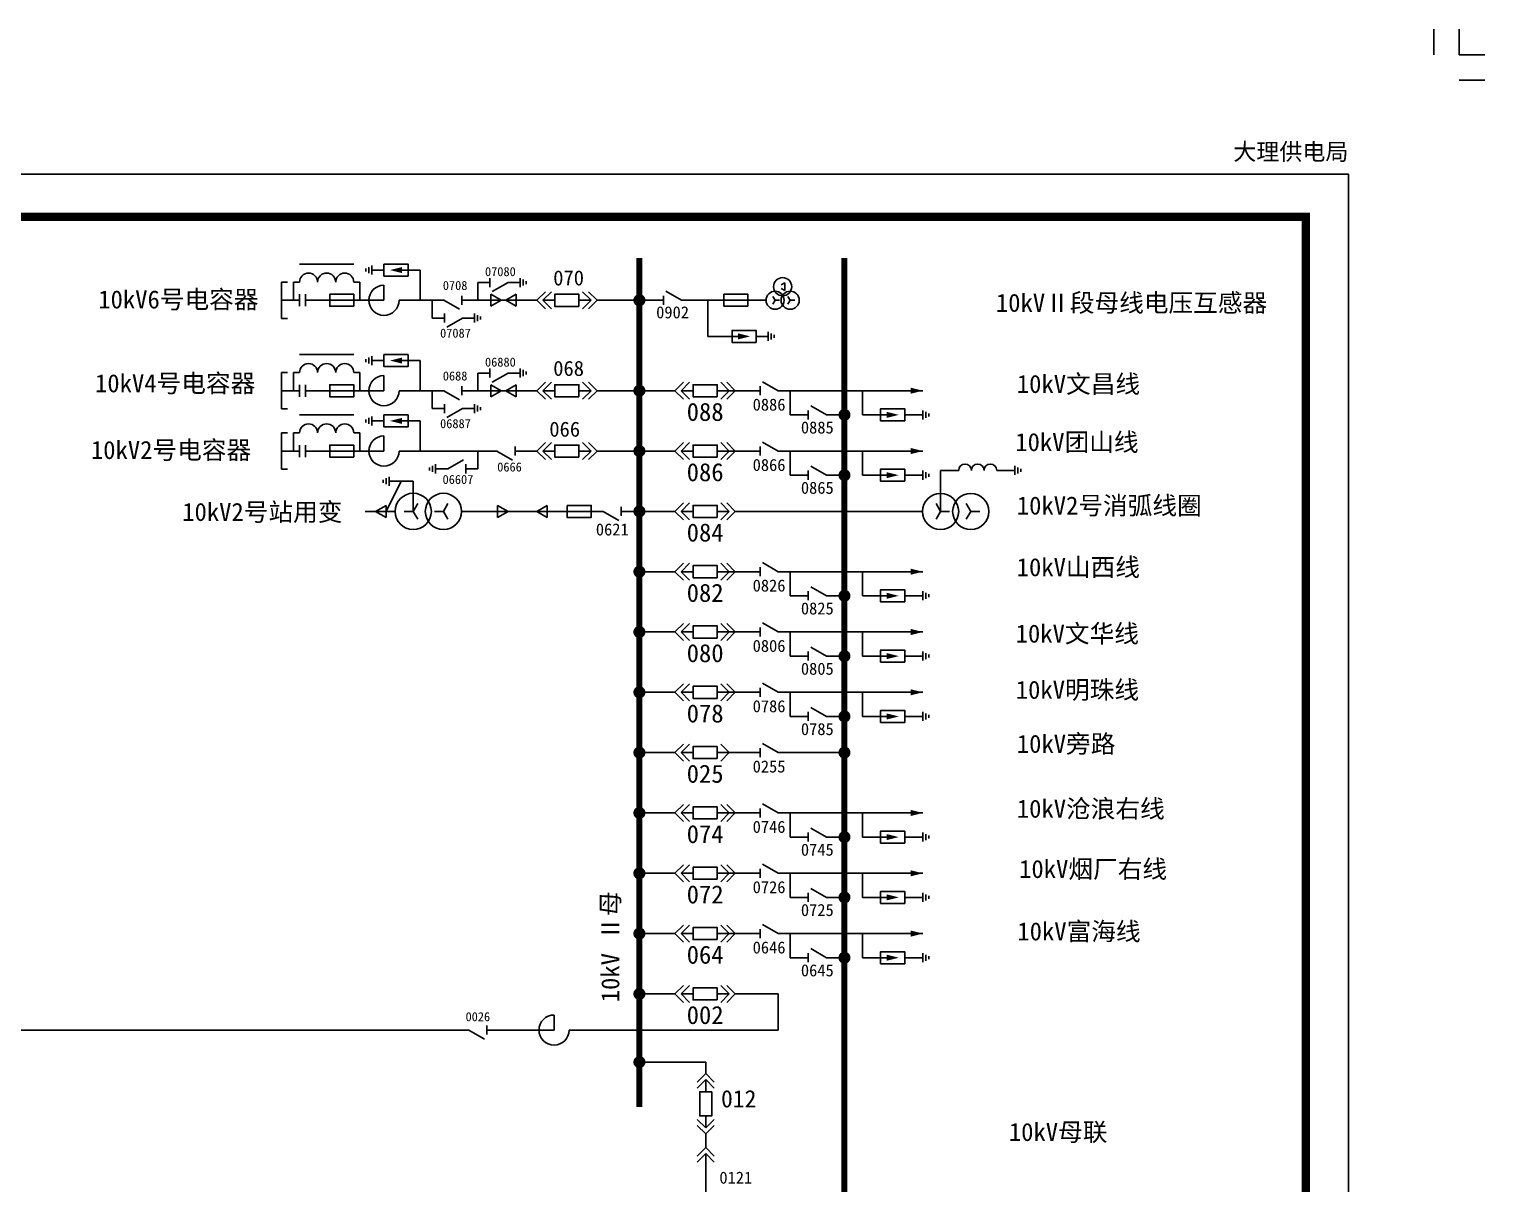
# Model space of a CAD drawing. Header units: millimetres. Extents: x -47 to 496, y -31 to 349.
# Drawn here: x 255 to 496.4, y 157.8 to 349.3 of the extents above; entities that cross this region are included whole.
import ezdxf
from ezdxf.enums import TextEntityAlignment as Align

# ---------------------------------------------------------------- set-up
doc = ezdxf.new("R2010")
doc.units = ezdxf.units.MM
doc.styles.get("Standard").update_dxf_attribs({"font": 'simsun.ttc'})

# ---------------------------------------------------------------- blocks, each defined once
blk = doc.blocks.new('完整图图框A3')
at = {"linetype": 'ByBlock'}
for p, q in [((487.88, 345.05), (487.88, 349.29)), ((492.12, 345.05), (492.12, 349.29)), ((492.12, 345.05), (496.36, 345.05)), ((492.12, 340.81), (496.36, 340.81))]:
    blk.add_line(p, q, dxfattribs=at)
blk.add_lwpolyline([(-7.07, -7.07), (473.74, -7.07), (473.74, 325.25), (-7.07, 325.25)], close=True, dxfattribs=at)
at = {"linetype": 'ByBlock', "const_width": 1.41}
blk.add_lwpolyline([(0, 0), (466.67, 0), (466.67, 318.18), (0, 318.18)], close=True, dxfattribs=at)
at = {"linetype": 'ByBlock', "flags": 4}
blk.add_attdef('调度中心名称', text='', height=2.8, dxfattribs=at).set_placement((473.74, 326.73), align=Align.BOTTOM_RIGHT)
for tag, p, height in [('图纸名称', (370.49, 15.9), 4), ('编号', (442.65, 16.26), 3), ('制图', (380.51, 9.18), 3), ('现场', (408.55, 8.94), 3), ('绘制日期', (442.33, 8.94), 3), ('审核', (380.65, 2.1), 3), ('批准', (408.65, 2.1), 3), ('生效日期', (442.2, 1.94), 3)]:
    blk.add_attdef(tag, p, '', height=height, dxfattribs=at)
blk.add_attdef('页次', text='', height=3, dxfattribs=at).set_placement((466.75, -11.63), align=Align.MIDDLE_CENTER)
blk = doc.blocks.new('隔离开关')
at = {"color": 0, "linetype": 'ByBlock'}
for p, q in [((-1.5, 0), (1.1, -1.5)), ((1.5, 0.75), (1.5, -0.75))]:
    blk.add_line(p, q, dxfattribs=at)
at = {"color": 0, "linetype": 'ByBlock', "flags": 4}
blk.add_attdef('编号', text='', height=1.5, dxfattribs=at).set_placement((0.01, 2), align=Align.MIDDLE_CENTER)
blk = doc.blocks.new('熔断器')
at = {"color": 0, "linetype": 'ByBlock'}
blk.add_line((-2, 0), (2, 0), dxfattribs=at)
blk.add_lwpolyline([(2, -1), (2, 1), (-2, 1), (-2, -1)], close=True, dxfattribs=at)
blk = doc.blocks.new('接地器')
at = {"color": 0, "linetype": 'ByBlock'}
for p, q in [((-1, 0.25), (-1, -0.25)), ((-0.5, 0.5), (-0.5, -0.5)), ((0, 0.75), (0, -0.75))]:
    blk.add_line(p, q, dxfattribs=at)
blk = doc.blocks.new('所用变')
at = {"color": 0, "linetype": 'ByBlock', "ltscale": 0.25}
for p, q in [((0, 2.5), (-1.3, 1.75)), ((0, 2.5), (0, 4)), ((0, 2.5), (1.3, 1.75)), ((0, -2.5), (0, -1)), ((0, -2.5), (-1.3, -3.25)), ((0, -2.5), (1.3, -3.25))]:
    blk.add_line(p, q, dxfattribs=at)
for centre in [(0, 2.5), (0, -2.5)]:
    blk.add_circle(centre, 3, dxfattribs=at)
at = {"color": 0, "linetype": 'ByBlock', "flags": 4}
blk.add_attdef('编号', text='', height=3, dxfattribs=at).set_placement((9.06, -2.77), align=Align.MIDDLE)
blk = doc.blocks.new('断路器')
at = {"color": 0, "linetype": 'ByBlock'}
blk.add_lwpolyline([(-2, 1), (-2, -1), (2, -1), (2, 1)], close=True, dxfattribs=at)
at = {"color": 0, "linetype": 'ByBlock', "flags": 4}
blk.add_attdef('编号', text='', height=2.5, dxfattribs=at).set_placement((0, 2), align=Align.CENTER)
blk = doc.blocks.new('电抗器')
at = {"color": 0, "linetype": 'ByBlock'}
for p, q in [((0, -2.5), (0, 0)), ((0, 0), (2.5, 0))]:
    blk.add_line(p, q, dxfattribs=at)
blk.add_arc((0, 0), 2.5, 270, 180, dxfattribs=at)
blk = doc.blocks.new('避雷器')
at = {"color": 0, "linetype": 'ByBlock'}
blk.add_line((1, 0), (2, 0), dxfattribs=at)
blk.add_lwpolyline([(-2, 1), (-2, -1), (2, -1), (2, 1)], close=True, dxfattribs=at)
blk.add_lwpolyline([(1, 0, 1, 0, 0), (-1, 0, 0, 0, 0)], format="xyseb", dxfattribs=at)
blk = doc.blocks.new('电容器')
at = {"color": 0, "linetype": 'ByBlock'}
for p, q in [((-1, -1), (-1, 1)), ((0, -1), (0, 1))]:
    blk.add_line(p, q, dxfattribs=at)
blk = doc.blocks.new('出线箭头')
at = {"color": 0, "linetype": 'ByBlock'}
blk.add_lwpolyline([(0, -2, 1, 0, 0), (0, 0, 0, 0, 0)], format="xyseb", dxfattribs=at)

msp = doc.modelspace()

# ---------------------------------------------------------------- linework, layer by layer
at = {"color": 16, "linetype": 'ByBlock', "ltscale": 0.4}
for p, q in [((308.81, 310.34), (299.81, 310.34)), ((313.81, 309.34), (311.81, 309.34)), ((316.81, 309.34), (319.81, 309.34)), ((319.81, 304.34), (319.81, 309.34)), ((296.81, 307.34), (297.81, 307.34)), ((296.81, 307.34), (296.81, 301.34)), ((298.81, 307.34), (299.81, 307.34)), ((298.81, 307.34), (298.81, 304.34)), ((309.81, 307.34), (308.81, 307.34)), ((309.81, 307.34), (309.81, 304.34)), ((331.38, 307.28), (329.38, 307.28)), ((329.38, 304.34), (329.38, 307.28)), ((334.38, 307.28), (336.38, 307.28)), ((380.29, 307.24), (379.67, 306.88)), ((380.29, 305.94), (380.29, 307.24)), ((296.81, 304.34), (299.81, 304.34)), ((313.81, 304.34), (300.81, 304.34)), ((323.72, 304.34), (316.31, 304.34)), ((321.83, 301.39), (321.83, 304.34)), ((326.72, 304.34), (339.14, 304.34)), ((331.51, 305.34), (331.51, 303.34)), ((331.51, 305.34), (333.24, 304.34)), ((333.24, 304.34), (331.51, 303.34)), ((335.76, 305.34), (334.03, 304.34)), ((334.03, 304.34), (335.76, 303.34)), ((335.76, 305.34), (335.76, 303.34)), ((360.17, 304.34), (356.17, 304.34)), ((377.17, 304.34), (363.17, 304.34)), ((367.53, 298.35), (367.53, 304.34)), ((378.67, 304.34), (378.29, 304.99)), ((378.67, 304.34), (378.29, 303.69)), ((378.67, 304.34), (379.42, 304.34)), ((379.67, 306.3), (380.29, 305.94)), ((381.17, 304.34), (380.79, 304.99)), ((381.17, 304.34), (380.79, 303.69)), ((381.17, 304.34), (381.92, 304.34)), ((296.81, 301.34), (297.81, 301.34)), ((323.83, 301.39), (321.83, 301.39)), ((326.83, 301.39), (328.83, 301.39)), ((372.53, 298.35), (367.53, 298.35)), ((375.53, 298.35), (377.53, 298.35)), ((377.53, 297.6), (377.53, 299.1)), ((378.03, 297.85), (378.03, 298.85)), ((378.53, 298.1), (378.53, 298.6)), ((308.81, 295.34), (299.81, 295.34)), ((296.81, 292.34), (297.81, 292.34)), ((296.81, 292.34), (296.81, 286.34)), ((298.81, 292.34), (299.81, 292.34)), ((298.81, 292.34), (298.81, 289.34)), ((309.81, 292.34), (308.81, 292.34)), ((309.81, 292.34), (309.81, 289.34)), ((313.81, 294.34), (311.81, 294.34)), ((316.81, 294.34), (319.81, 294.34)), ((319.81, 289.34), (319.81, 294.34)), ((331.38, 292.28), (329.38, 292.28)), ((329.38, 289.34), (329.38, 292.28)), ((334.38, 292.28), (336.38, 292.28)), ((331.51, 290.34), (331.51, 288.34)), ((331.51, 290.34), (333.24, 289.34)), ((335.76, 290.34), (334.03, 289.34)), ((335.76, 290.34), (335.76, 288.34)), ((296.81, 289.34), (299.81, 289.34)), ((313.81, 289.34), (300.81, 289.34)), ((323.72, 289.34), (316.31, 289.34)), ((321.83, 286.39), (321.83, 289.34)), ((326.72, 289.34), (339.14, 289.34)), ((333.24, 289.34), (331.51, 288.34)), ((334.03, 289.34), (335.76, 288.34)), ((296.81, 286.34), (297.81, 286.34)), ((308.81, 285.34), (299.81, 285.34)), ((323.83, 286.39), (321.83, 286.39)), ((326.83, 286.39), (328.83, 286.39)), ((313.81, 284.34), (311.81, 284.34)), ((316.81, 284.34), (319.81, 284.34)), ((319.81, 279.34), (319.81, 284.34)), ((296.81, 282.34), (297.81, 282.34)), ((296.81, 282.34), (296.81, 276.34)), ((298.81, 282.34), (299.81, 282.34)), ((298.81, 282.34), (298.81, 279.34)), ((309.81, 282.34), (308.81, 282.34)), ((309.81, 282.34), (309.81, 279.34)), ((296.81, 279.34), (299.81, 279.34)), ((313.81, 279.34), (300.81, 279.34)), ((323.72, 279.34), (316.31, 279.34)), ((323.72, 279.34), (332.55, 279.34)), ((329.38, 279.34), (329.38, 276.39)), ((335.55, 279.34), (339.16, 279.34)), ((296.81, 276.34), (297.81, 276.34)), ((324.38, 276.39), (322.38, 276.39)), ((327.38, 276.39), (329.38, 276.39)), ((372.07, 189.34), (379.17, 189.34)), ((367.17, 178.03), (356.17, 178.03)), ((367.17, 176.12), (367.17, 178.03)), ((367.17, 163.86), (367.17, 166.12))]:
    msp.add_line(p, q, dxfattribs=at)
at = {"color": 16, "linetype": 'ByBlock'}
for p, q in [((339.16, 304.34), (340.57, 305.75)), ((339.16, 304.34), (340.57, 302.92)), ((340.16, 304.34), (341.57, 305.75)), ((342.16, 304.34), (340.16, 304.34)), ((340.16, 304.34), (341.57, 302.92)), ((348.16, 304.34), (346.16, 304.34)), ((348.16, 304.34), (346.74, 305.75)), ((348.16, 304.34), (346.74, 302.92)), ((349.16, 304.34), (347.74, 305.75)), ((349.16, 304.34), (347.74, 302.92)), ((349.16, 304.34), (356.17, 304.34)), ((339.16, 289.34), (340.57, 290.75)), ((340.16, 289.34), (341.57, 290.75)), ((348.16, 289.34), (346.74, 290.75)), ((349.16, 289.34), (347.74, 290.75)), ((362.07, 289.34), (363.49, 290.75)), ((363.07, 289.34), (364.49, 290.75)), ((371.07, 289.34), (369.66, 290.75)), ((372.07, 289.34), (370.66, 290.75)), ((339.16, 289.34), (340.57, 287.92)), ((342.16, 289.34), (340.16, 289.34)), ((340.16, 289.34), (341.57, 287.92)), ((348.16, 289.34), (346.16, 289.34)), ((348.16, 289.34), (346.74, 287.92)), ((349.16, 289.34), (347.74, 287.92)), ((349.16, 289.34), (356.17, 289.34)), ((362.07, 289.34), (356.17, 289.34)), ((362.07, 289.34), (363.49, 287.92)), ((363.07, 289.34), (364.49, 287.92)), ((363.07, 289.34), (365.07, 289.34)), ((369.07, 289.34), (371.07, 289.34)), ((369.17, 289.34), (376.17, 289.34)), ((371.07, 289.34), (369.66, 287.92)), ((372.07, 289.34), (370.66, 287.92)), ((379.17, 289.34), (380.92, 289.34)), ((380.92, 289.34), (394.17, 289.34)), ((381.17, 289.34), (381.17, 285.34)), ((393.17, 289.34), (403.17, 289.34)), ((384.17, 285.34), (381.17, 285.34)), ((387.17, 285.34), (390.17, 285.34)), ((396.17, 285.34), (393.17, 285.34)), ((403.17, 285.34), (400.17, 285.34)), ((339.16, 279.34), (340.57, 280.75)), ((340.16, 279.34), (341.57, 280.75)), ((348.16, 279.34), (346.74, 280.75)), ((349.16, 279.34), (347.74, 280.75)), ((362.07, 279.34), (363.49, 280.75)), ((363.07, 279.34), (364.49, 280.75)), ((371.07, 279.34), (369.66, 280.75)), ((372.07, 279.34), (370.66, 280.75)), ((339.16, 279.34), (340.57, 277.92)), ((342.16, 279.34), (340.16, 279.34)), ((340.16, 279.34), (341.57, 277.92)), ((348.16, 279.34), (346.16, 279.34)), ((348.16, 279.34), (346.74, 277.92)), ((349.16, 279.34), (347.74, 277.92)), ((349.16, 279.34), (356.17, 279.34)), ((362.07, 279.34), (356.17, 279.34)), ((362.07, 279.34), (363.49, 277.92)), ((363.07, 279.34), (364.49, 277.92)), ((363.07, 279.34), (365.07, 279.34)), ((369.07, 279.34), (371.07, 279.34)), ((369.17, 279.34), (376.17, 279.34)), ((371.07, 279.34), (369.66, 277.92)), ((372.07, 279.34), (370.66, 277.92)), ((379.17, 279.34), (380.92, 279.34)), ((380.92, 279.34), (394.17, 279.34)), ((381.17, 279.34), (381.17, 275.34)), ((393.17, 279.34), (403.17, 279.34)), ((384.17, 275.34), (381.17, 275.34)), ((387.17, 275.34), (390.17, 275.34)), ((396.17, 275.34), (393.17, 275.34)), ((403.17, 275.34), (400.17, 275.34)), ((409.11, 276.14), (406.11, 276.14)), ((418.41, 276.14), (415.41, 276.14)), ((418.41, 275.39), (418.41, 276.89)), ((418.91, 275.64), (418.91, 276.64)), ((419.41, 275.89), (419.41, 276.39)), ((362.07, 269.34), (363.49, 270.75)), ((363.07, 269.34), (364.49, 270.75)), ((371.07, 269.34), (369.66, 270.75)), ((372.07, 269.34), (370.66, 270.75)), ((350.17, 269.34), (348.17, 269.34)), ((353.17, 269.34), (356.17, 269.34)), ((362.07, 269.34), (356.17, 269.34)), ((362.07, 269.34), (363.49, 267.92)), ((363.07, 269.34), (364.49, 267.92)), ((363.07, 269.34), (365.07, 269.34)), ((369.07, 269.34), (371.07, 269.34)), ((371.07, 269.34), (369.66, 267.92)), ((372.07, 269.34), (370.66, 267.92)), ((372.07, 269.34), (403.11, 269.34)), ((362.07, 259.34), (363.49, 260.75)), ((363.07, 259.34), (364.49, 260.75)), ((371.07, 259.34), (369.66, 260.75)), ((372.07, 259.34), (370.66, 260.75)), ((362.07, 259.34), (356.17, 259.34)), ((362.07, 259.34), (363.49, 257.92)), ((363.07, 259.34), (364.49, 257.92)), ((363.07, 259.34), (365.07, 259.34)), ((369.07, 259.34), (371.07, 259.34)), ((369.17, 259.34), (376.17, 259.34)), ((371.07, 259.34), (369.66, 257.92)), ((372.07, 259.34), (370.66, 257.92)), ((379.17, 259.34), (380.92, 259.34)), ((380.92, 259.34), (394.17, 259.34)), ((381.17, 259.34), (381.17, 255.34)), ((393.17, 259.34), (403.17, 259.34)), ((384.17, 255.34), (381.17, 255.34)), ((387.17, 255.34), (390.17, 255.34)), ((396.17, 255.34), (393.17, 255.34)), ((403.17, 255.34), (400.17, 255.34)), ((362.07, 249.34), (356.17, 249.34)), ((362.07, 249.34), (363.49, 250.75)), ((362.07, 249.34), (363.49, 247.92)), ((363.07, 249.34), (364.49, 250.75)), ((363.07, 249.34), (364.49, 247.92)), ((363.07, 249.34), (365.07, 249.34)), ((369.07, 249.34), (371.07, 249.34)), ((369.17, 249.34), (376.17, 249.34)), ((371.07, 249.34), (369.66, 250.75)), ((371.07, 249.34), (369.66, 247.92)), ((372.07, 249.34), (370.66, 250.75)), ((372.07, 249.34), (370.66, 247.92)), ((379.17, 249.34), (380.92, 249.34)), ((380.92, 249.34), (394.17, 249.34)), ((381.17, 249.34), (381.17, 245.34)), ((393.17, 249.34), (403.17, 249.34)), ((384.17, 245.34), (381.17, 245.34)), ((387.17, 245.34), (390.17, 245.34)), ((396.17, 245.34), (393.17, 245.34)), ((403.17, 245.34), (400.17, 245.34)), ((362.07, 239.34), (356.17, 239.34)), ((362.07, 239.34), (363.49, 240.75)), ((362.07, 239.34), (363.49, 237.92)), ((363.07, 239.34), (364.49, 240.75)), ((363.07, 239.34), (364.49, 237.92)), ((363.07, 239.34), (365.07, 239.34)), ((369.07, 239.34), (371.07, 239.34)), ((369.17, 239.34), (376.17, 239.34)), ((371.07, 239.34), (369.66, 240.75)), ((371.07, 239.34), (369.66, 237.92)), ((372.07, 239.34), (370.66, 240.75)), ((372.07, 239.34), (370.66, 237.92)), ((379.17, 239.34), (380.92, 239.34)), ((380.92, 239.34), (394.17, 239.34)), ((381.17, 239.34), (381.17, 235.34)), ((393.17, 239.34), (403.17, 239.34)), ((384.17, 235.34), (381.17, 235.34)), ((387.17, 235.34), (390.17, 235.34)), ((396.17, 235.34), (393.17, 235.34)), ((403.17, 235.34), (400.17, 235.34)), ((362.07, 229.34), (356.17, 229.34)), ((362.07, 229.34), (363.49, 230.75)), ((362.07, 229.34), (363.49, 227.92)), ((363.07, 229.34), (364.49, 230.75)), ((363.07, 229.34), (364.49, 227.92)), ((363.07, 229.34), (365.07, 229.34)), ((369.07, 229.34), (371.07, 229.34)), ((369.17, 229.34), (376.17, 229.34)), ((371.07, 229.34), (369.66, 230.75)), ((371.07, 229.34), (369.66, 227.92)), ((379.17, 229.34), (380.92, 229.34)), ((380.92, 229.34), (390.17, 229.34)), ((362.07, 219.34), (363.49, 220.75)), ((363.07, 219.34), (364.49, 220.75)), ((371.07, 219.34), (369.66, 220.75)), ((372.07, 219.34), (370.66, 220.75)), ((362.07, 219.34), (356.17, 219.34)), ((362.07, 219.34), (363.49, 217.92)), ((363.07, 219.34), (364.49, 217.92)), ((363.07, 219.34), (365.07, 219.34)), ((369.07, 219.34), (371.07, 219.34)), ((369.17, 219.34), (376.17, 219.34)), ((371.07, 219.34), (369.66, 217.92)), ((372.07, 219.34), (370.66, 217.92)), ((379.17, 219.34), (380.92, 219.34)), ((380.92, 219.34), (394.17, 219.34)), ((381.17, 219.34), (381.17, 215.34)), ((393.17, 219.34), (403.17, 219.34)), ((384.17, 215.34), (381.17, 215.34)), ((387.17, 215.34), (390.17, 215.34)), ((396.17, 215.34), (393.17, 215.34)), ((403.17, 215.34), (400.17, 215.34)), ((362.07, 209.34), (363.49, 210.75)), ((363.07, 209.34), (364.49, 210.75)), ((371.07, 209.34), (369.66, 210.75)), ((372.07, 209.34), (370.66, 210.75)), ((362.07, 209.34), (356.17, 209.34)), ((362.07, 209.34), (363.49, 207.92)), ((363.07, 209.34), (364.49, 207.92)), ((363.07, 209.34), (365.07, 209.34)), ((369.07, 209.34), (371.07, 209.34)), ((369.17, 209.34), (376.17, 209.34)), ((371.07, 209.34), (369.66, 207.92)), ((372.07, 209.34), (370.66, 207.92)), ((379.17, 209.34), (380.92, 209.34)), ((380.92, 209.34), (394.17, 209.34)), ((381.17, 209.34), (381.17, 205.34)), ((393.17, 209.34), (403.17, 209.34)), ((384.17, 205.34), (381.17, 205.34)), ((387.17, 205.34), (390.17, 205.34)), ((396.17, 205.34), (393.17, 205.34)), ((403.17, 205.34), (400.17, 205.34)), ((362.07, 199.34), (363.49, 200.75)), ((363.07, 199.34), (364.49, 200.75)), ((371.07, 199.34), (369.66, 200.75)), ((372.07, 199.34), (370.66, 200.75)), ((362.07, 199.34), (356.17, 199.34)), ((362.07, 199.34), (363.49, 197.92)), ((363.07, 199.34), (364.49, 197.92)), ((363.07, 199.34), (365.07, 199.34)), ((369.07, 199.34), (371.07, 199.34)), ((369.17, 199.34), (376.17, 199.34)), ((371.07, 199.34), (369.66, 197.92)), ((372.07, 199.34), (370.66, 197.92)), ((379.17, 199.34), (380.92, 199.34)), ((380.92, 199.34), (394.17, 199.34)), ((381.17, 199.34), (381.17, 195.34)), ((393.17, 199.34), (403.17, 199.34)), ((384.17, 195.34), (381.17, 195.34)), ((387.17, 195.34), (390.17, 195.34)), ((396.17, 195.34), (393.17, 195.34)), ((403.17, 195.34), (400.17, 195.34)), ((362.07, 189.34), (363.49, 190.75)), ((363.07, 189.34), (364.49, 190.75)), ((371.07, 189.34), (369.66, 190.75)), ((372.07, 189.34), (370.66, 190.75)), ((362.07, 189.34), (356.17, 189.34)), ((362.07, 189.34), (363.49, 187.92)), ((363.07, 189.34), (364.49, 187.92)), ((363.07, 189.34), (365.07, 189.34)), ((369.07, 189.34), (371.07, 189.34)), ((371.07, 189.34), (369.66, 187.92)), ((372.07, 189.34), (370.66, 187.92)), ((330.88, 184.09), (330.88, 182.59)), ((342.02, 185.84), (342.02, 183.34)), ((327.88, 183.34), (330.47, 181.84)), ((342.02, 183.34), (339.52, 183.34)), ((367.17, 176.12), (365.75, 174.71)), ((367.17, 175.12), (365.75, 173.71)), ((367.17, 176.12), (368.58, 174.71)), ((367.17, 175.12), (368.58, 173.71)), ((367.17, 173.12), (367.17, 175.12)), ((367.17, 167.12), (367.17, 169.12)), ((367.17, 167.12), (365.75, 168.53)), ((367.17, 166.12), (365.75, 167.53)), ((367.17, 167.12), (368.58, 168.53)), ((367.17, 166.12), (368.58, 167.53)), ((367.17, 163.86), (365.75, 162.44)), ((367.17, 162.86), (365.75, 161.44)), ((367.17, 163.86), (368.58, 162.44)), ((367.17, 162.86), (368.58, 161.44)), ((367.17, 154.86), (367.17, 162.86))]:
    msp.add_line(p, q, dxfattribs=at)
at = {"color": 16}
for p, q in [((393.17, 289.34), (393.17, 285.34)), ((393.17, 279.34), (393.17, 275.34)), ((406.11, 276.14), (406.11, 269.32)), ((393.17, 259.34), (393.17, 255.34)), ((393.17, 249.34), (393.17, 245.34)), ((393.17, 239.34), (393.17, 235.34)), ((393.17, 219.34), (393.17, 215.34)), ((393.17, 209.34), (393.17, 205.34)), ((393.17, 199.34), (393.17, 195.34)), ((379.17, 189.34), (379.17, 183.34)), ((327.88, 183.34), (236.28, 183.34)), ((339.52, 183.34), (330.88, 183.34)), ((361.8, 183.34), (344.52, 183.34)), ((379.17, 183.34), (361.8, 183.34))]:
    msp.add_line(p, q, dxfattribs=at)
at = {"color": 16, "linetype": 'ByBlock', "ltscale": 0.25}
for p, q in [((314.17, 269.34), (316.67, 274.34)), ((314.67, 274.34), (318.67, 274.34)), ((318.67, 269.34), (318.67, 274.34)), ((406.11, 269.32), (405.36, 270.62)), ((411.11, 269.32), (410.36, 270.62)), ((315.67, 269.34), (310.67, 269.34)), ((314.17, 270.34), (312.43, 269.34)), ((312.43, 269.34), (314.17, 268.34)), ((314.17, 270.34), (314.17, 268.34)), ((344.17, 269.34), (326.67, 269.34)), ((332.65, 270.34), (334.38, 269.34)), ((332.65, 270.34), (332.65, 268.34)), ((334.38, 269.34), (332.65, 268.34)), ((340.9, 270.34), (339.17, 269.34)), ((339.17, 269.34), (340.9, 268.34)), ((340.9, 270.34), (340.9, 268.34)), ((406.11, 269.32), (405.36, 268.02)), ((406.11, 269.32), (407.61, 269.32)), ((411.11, 269.32), (410.36, 268.02)), ((411.11, 269.32), (412.61, 269.32))]:
    msp.add_line(p, q, dxfattribs=at)
at = {"color": 16, "const_width": 1}
for points in [[(356.17, 170.61), (356.17, 311.34)], [(390.17, 32.62), (390.17, 311.34)]]:
    msp.add_lwpolyline(points, dxfattribs=at)
at = {"color": 16, "linetype": 'ByBlock'}
for points, const_width in [([(356.17, 304.84, 1), (356.17, 303.84, 1), (356.17, 304.84, 1)], 1), ([(356.17, 303.84, 1), (356.17, 304.84, 1), (356.17, 303.84, 1)], 1), ([(356.17, 289.84, 1), (356.17, 288.84, 1), (356.17, 289.84, 1)], 1), ([(356.17, 288.84, 1), (356.17, 289.84, 1), (356.17, 288.84, 1)], 1), ([(390.17, 285.84, 1), (390.17, 284.84, 1), (390.17, 285.84, 1)], 1), ([(356.17, 279.84, 1), (356.17, 278.84, 1), (356.17, 279.84, 1)], 1), ([(356.17, 278.84, 1), (356.17, 279.84, 1), (356.17, 278.84, 1)], 1), ([(390.17, 275.84, 1), (390.17, 274.84, 1), (390.17, 275.84, 1)], 1), ([(356.17, 268.84, 1), (356.17, 269.84, 1), (356.17, 268.84, 1)], 1), ([(356.17, 269.59, 1), (356.17, 269.09, 1), (356.17, 269.59, 1)], 0.5), ([(356.17, 259.84, 1), (356.17, 258.84, 1), (356.17, 259.84, 1)], 1), ([(390.17, 255.84, 1), (390.17, 254.84, 1), (390.17, 255.84, 1)], 1), ([(356.17, 249.84, 1), (356.17, 248.84, 1), (356.17, 249.84, 1)], 1), ([(390.17, 245.84, 1), (390.17, 244.84, 1), (390.17, 245.84, 1)], 1), ([(356.17, 239.84, 1), (356.17, 238.84, 1), (356.17, 239.84, 1)], 1), ([(390.17, 235.84, 1), (390.17, 234.84, 1), (390.17, 235.84, 1)], 1), ([(356.17, 229.84, 1), (356.17, 228.84, 1), (356.17, 229.84, 1)], 1), ([(390.17, 229.84, 1), (390.17, 228.84, 1), (390.17, 229.84, 1)], 1), ([(356.17, 219.84, 1), (356.17, 218.84, 1), (356.17, 219.84, 1)], 1), ([(390.17, 215.84, 1), (390.17, 214.84, 1), (390.17, 215.84, 1)], 1), ([(356.17, 209.84, 1), (356.17, 208.84, 1), (356.17, 209.84, 1)], 1), ([(390.17, 205.84, 1), (390.17, 204.84, 1), (390.17, 205.84, 1)], 1), ([(356.17, 199.84, 1), (356.17, 198.84, 1), (356.17, 199.84, 1)], 1), ([(390.17, 195.84, 1), (390.17, 194.84, 1), (390.17, 195.84, 1)], 1), ([(356.17, 189.84, 1), (356.17, 188.84, 1), (356.17, 189.84, 1)], 1), ([(356.17, 178.53, 1), (356.17, 177.53, 1), (356.17, 178.53, 1)], 1)]:
    msp.add_lwpolyline(points, format="xyb", dxfattribs=dict(at, const_width=const_width))
at = {"color": 16, "linetype": 'ByBlock', "ltscale": 0.4}
for points in [[(374.17, 303.34), (374.17, 305.34), (370.17, 305.34), (370.17, 303.34)], [(375.53, 297.35), (375.53, 299.35), (371.53, 299.35), (371.53, 297.35)]]:
    msp.add_lwpolyline(points, close=True, dxfattribs=at)
msp.add_lwpolyline([(372.53, 298.35, 1, 0, 0), (374.53, 298.35, 0, 0, 0)], format="xyseb", dxfattribs=at)
for centre in [(379.92, 306.59), (378.67, 304.34), (381.17, 304.34), (381.17, 304.34)]:
    msp.add_circle(centre, 1.5, dxfattribs=at)
at = {"color": 16, "linetype": 'ByBlock', "ltscale": 0.25}
for centre in [(406.11, 269.32), (411.11, 269.32)]:
    msp.add_circle(centre, 3, dxfattribs=at)
at = {"color": 16, "linetype": 'ByBlock', "ltscale": 0.4}
for centre, radius in [((301.31, 307.34), 1.5), ((304.31, 307.34), 1.5), ((307.31, 307.34), 1.5), ((301.31, 292.34), 1.5), ((304.31, 292.34), 1.5), ((307.31, 292.34), 1.5), ((301.31, 282.34), 1.5), ((304.31, 282.34), 1.5), ((307.31, 282.34), 1.5), ((410.16, 276.14), 1.05), ((412.26, 276.14), 1.05), ((414.36, 276.14), 1.05)]:
    msp.add_arc(centre, radius, 0, 180, dxfattribs=at)
at = {"color": 16, "linetype": 'ByBlock'}
msp.add_arc((342.02, 183.34), 2.5, 90, 0, dxfattribs=at)
for p in [(356.17, 304.34), (356.17, 304.34), (356.17, 289.34), (356.17, 289.34), (390.17, 285.34), (356.17, 279.34), (356.17, 279.34), (390.17, 275.34), (356.17, 269.34), (356.17, 269.34), (356.17, 259.34), (390.17, 255.34), (356.17, 249.34), (390.17, 245.34), (356.17, 239.34), (390.17, 235.34), (356.17, 229.34), (390.17, 225.34), (356.17, 219.34), (390.17, 215.34), (356.17, 209.34), (390.17, 205.34), (356.17, 199.34), (390.17, 195.34), (356.17, 189.34), (356.17, 174.34)]:
    msp.add_point(p, dxfattribs=at)

# ---------------------------------------------------------------- block references
ref = msp.add_blockref('完整图图框A3', (0, 0))
ref.add_attrib('调度中心名称', '大理供电局', dxfattribs={"color": 0, "linetype": 'ByBlock', "height": 2.8}).set_placement((473.74, 326.73), align=Align.BOTTOM_RIGHT)
for name, p in [('接地器', (311.81, 309.34)), ('避雷器', (315.81, 309.34)), ('电容器', (300.81, 304.34)), ('熔断器', (306.81, 304.34)), ('接地器', (311.81, 294.34)), ('避雷器', (315.81, 294.34)), ('电容器', (300.81, 289.34)), ('熔断器', (306.81, 289.34)), ('接地器', (311.81, 284.34)), ('避雷器', (315.81, 284.34)), ('电容器', (300.81, 279.34)), ('熔断器', (306.81, 279.34)), ('接地器', (314.67, 274.34))]:
    msp.add_blockref(name, p, dxfattribs=at)
at = {"color": 16}
ref = msp.add_blockref('隔离开关', (332.88, 307.28), dxfattribs=dict(at, xscale=-1))
ref.add_attrib('编号', '07080', dxfattribs={"color": 0, "linetype": 'ByBlock', "height": 1.5}).set_placement((333.12, 309.09), align=Align.MIDDLE_CENTER)
ref = msp.add_blockref('断路器', (344.14, 304.33), dxfattribs=dict(at, rotation=180))
ref.add_attrib('编号', '070', (341.88, 306.8), dxfattribs={"color": 0, "linetype": 'ByBlock', "height": 2.5})
at = {"color": 16, "linetype": 'ByBlock'}
for name, p, rotation in [('电抗器', (313.81, 304.34), 180), ('电抗器', (313.81, 289.34), 180), ('出线箭头', (403.17, 289.34), 270), ('避雷器', (398.17, 285.34), 180), ('接地器', (403.17, 285.34), 180), ('电抗器', (313.81, 279.34), 180), ('出线箭头', (403.17, 279.34), 270), ('避雷器', (398.17, 275.34), 180), ('接地器', (403.17, 275.34), 180), ('所用变', (321.17, 269.34), 90), ('熔断器', (346.17, 269.34), 180), ('出线箭头', (403.17, 259.34), 270), ('避雷器', (398.17, 255.34), 180), ('接地器', (403.17, 255.34), 180), ('出线箭头', (403.17, 249.34), 270), ('避雷器', (398.17, 245.34), 180), ('接地器', (403.17, 245.34), 180), ('出线箭头', (403.17, 239.34), 270), ('避雷器', (398.17, 235.34), 180), ('接地器', (403.17, 235.34), 180), ('出线箭头', (403.17, 219.34), 270), ('避雷器', (398.17, 215.34), 180), ('接地器', (403.17, 215.34), 180), ('出线箭头', (403.17, 209.34), 270), ('避雷器', (398.17, 205.34), 180), ('接地器', (403.17, 205.34), 180), ('出线箭头', (403.17, 199.34), 270), ('避雷器', (398.17, 195.34), 180), ('接地器', (403.17, 195.34), 180)]:
    msp.add_blockref(name, p, dxfattribs=dict(at, rotation=rotation))
at = {"color": 16}
ref = msp.add_blockref('隔离开关', (325.22, 304.34), dxfattribs=at)
ref.add_attrib('编号', '0708', dxfattribs={"color": 0, "linetype": 'ByBlock', "height": 1.5}).set_placement((325.61, 306.79), align=Align.MIDDLE_CENTER)
at = {"color": 16, "linetype": 'ByBlock', "xscale": -1}
for p in [(336.38, 307.28), (328.83, 301.39), (336.38, 292.28), (328.83, 286.39)]:
    msp.add_blockref('接地器', p, dxfattribs=at)
at = {"color": 16, "linetype": 'ByBlock'}
ref = msp.add_blockref('隔离开关', (361.67, 304.34), dxfattribs=dict(at, rotation=180))
ref.add_attrib('编号', '0902', dxfattribs={"color": 0, "height": 2, "flags": 4}).set_placement((361.67, 303.34), align=Align.TOP_CENTER)
at = {"color": 16}
ref = msp.add_blockref('隔离开关', (325.33, 301.39), dxfattribs=dict(at, xscale=-1))
ref.add_attrib('编号', '07087', dxfattribs={"color": 0, "linetype": 'ByBlock', "height": 1.5}).set_placement((325.67, 298.89), align=Align.MIDDLE_CENTER)
ref = msp.add_blockref('隔离开关', (332.88, 292.28), dxfattribs=dict(at, xscale=-1))
ref.add_attrib('编号', '06880', dxfattribs={"color": 0, "linetype": 'ByBlock', "height": 1.5}).set_placement((333.12, 294.09), align=Align.MIDDLE_CENTER)
ref = msp.add_blockref('隔离开关', (325.22, 289.34), dxfattribs=at)
ref.add_attrib('编号', '0688', dxfattribs={"color": 0, "linetype": 'ByBlock', "height": 1.5}).set_placement((325.61, 291.79), align=Align.MIDDLE_CENTER)
ref = msp.add_blockref('断路器', (344.14, 289.33), dxfattribs=dict(at, rotation=180))
ref.add_attrib('编号', '068', (341.88, 291.8), dxfattribs={"color": 0, "linetype": 'ByBlock', "height": 2.5})
at = {"color": 16, "linetype": 'ByBlock'}
ref = msp.add_blockref('断路器', (367.07, 289.34), dxfattribs=dict(at, rotation=180))
ref.add_attrib('编号', '088', dxfattribs={"color": 0, "height": 3}).set_placement((367.07, 287.34), align=Align.TOP_CENTER)
ref = msp.add_blockref('隔离开关', (377.67, 289.34), dxfattribs=dict(at, rotation=180))
ref.add_attrib('编号', '0886', dxfattribs={"color": 0, "height": 2}).set_placement((377.67, 287.04), align=Align.MIDDLE_CENTER)
at = {"color": 16}
ref = msp.add_blockref('隔离开关', (325.33, 286.39), dxfattribs=dict(at, xscale=-1))
ref.add_attrib('编号', '06887', dxfattribs={"color": 0, "linetype": 'ByBlock', "height": 1.5}).set_placement((325.67, 283.89), align=Align.MIDDLE_CENTER)
at = {"color": 16, "linetype": 'ByBlock'}
ref = msp.add_blockref('隔离开关', (385.67, 285.34), dxfattribs=dict(at, rotation=180))
ref.add_attrib('编号', '0885', dxfattribs={"color": 0, "height": 2}).set_placement((385.67, 283.25), align=Align.MIDDLE_CENTER)
at = {"color": 16}
ref = msp.add_blockref('断路器', (344.14, 279.33), dxfattribs=dict(at, rotation=180))
ref.add_attrib('编号', '066', (341.23, 281.72), dxfattribs={"color": 0, "linetype": 'ByBlock', "height": 2.5})
ref = msp.add_blockref('隔离开关', (334.05, 279.34), dxfattribs=at)
ref.add_attrib('编号', '0666', dxfattribs={"color": 0, "linetype": 'ByBlock', "height": 1.5}).set_placement((334.63, 276.7), align=Align.MIDDLE_CENTER)
at = {"color": 16, "linetype": 'ByBlock'}
ref = msp.add_blockref('断路器', (367.07, 279.34), dxfattribs=dict(at, rotation=180))
ref.add_attrib('编号', '086', dxfattribs={"color": 0, "height": 3}).set_placement((367.07, 277.34), align=Align.TOP_CENTER)
ref = msp.add_blockref('隔离开关', (377.67, 279.34), dxfattribs=dict(at, rotation=180))
ref.add_attrib('编号', '0866', dxfattribs={"color": 0, "height": 2}).set_placement((377.67, 277.04), align=Align.MIDDLE_CENTER)
at = {"color": 16}
ref = msp.add_blockref('隔离开关', (325.88, 276.39), dxfattribs=dict(at, xscale=-1, rotation=180))
ref.add_attrib('编号', '06607', dxfattribs={"color": 0, "linetype": 'ByBlock', "height": 1.5}).set_placement((326.08, 274.63), align=Align.MIDDLE_CENTER)
at = {"color": 16, "linetype": 'ByBlock', "xscale": -1, "rotation": 180}
msp.add_blockref('接地器', (322.38, 276.39), dxfattribs=at)
at = {"color": 16, "linetype": 'ByBlock'}
ref = msp.add_blockref('隔离开关', (385.67, 275.34), dxfattribs=dict(at, rotation=180))
ref.add_attrib('编号', '0865', dxfattribs={"color": 0, "height": 2}).set_placement((385.67, 273.25), align=Align.MIDDLE_CENTER)
ref = msp.add_blockref('隔离开关', (351.67, 269.34), dxfattribs=at)
ref.add_attrib('编号', '0621', dxfattribs={"color": 0, "height": 2}).set_placement((351.67, 266.34), align=Align.MIDDLE_CENTER)
ref = msp.add_blockref('断路器', (367.07, 269.34), dxfattribs=dict(at, rotation=180))
ref.add_attrib('编号', '084', dxfattribs={"color": 0, "height": 3}).set_placement((367.07, 267.34), align=Align.TOP_CENTER)
ref = msp.add_blockref('隔离开关', (377.67, 259.34), dxfattribs=dict(at, rotation=180))
ref.add_attrib('编号', '0826', dxfattribs={"color": 0, "height": 2}).set_placement((377.67, 257.04), align=Align.MIDDLE_CENTER)
ref = msp.add_blockref('断路器', (367.07, 259.34), dxfattribs=dict(at, rotation=180))
ref.add_attrib('编号', '082', dxfattribs={"color": 0, "height": 3}).set_placement((367.07, 257.34), align=Align.TOP_CENTER)
ref = msp.add_blockref('隔离开关', (385.67, 255.34), dxfattribs=dict(at, rotation=180))
ref.add_attrib('编号', '0825', dxfattribs={"color": 0, "height": 2}).set_placement((385.67, 253.25), align=Align.MIDDLE_CENTER)
ref = msp.add_blockref('断路器', (367.07, 249.34), dxfattribs=dict(at, rotation=180))
ref.add_attrib('编号', '080', dxfattribs={"color": 0, "height": 3}).set_placement((367.07, 247.34), align=Align.TOP_CENTER)
ref = msp.add_blockref('隔离开关', (377.67, 249.34), dxfattribs=dict(at, rotation=180))
ref.add_attrib('编号', '0806', dxfattribs={"color": 0, "height": 2}).set_placement((377.67, 247.04), align=Align.MIDDLE_CENTER)
ref = msp.add_blockref('隔离开关', (385.67, 245.34), dxfattribs=dict(at, rotation=180))
ref.add_attrib('编号', '0805', dxfattribs={"color": 0, "height": 2}).set_placement((385.67, 243.25), align=Align.MIDDLE_CENTER)
ref = msp.add_blockref('断路器', (367.07, 239.34), dxfattribs=dict(at, rotation=180))
ref.add_attrib('编号', '078', dxfattribs={"color": 0, "height": 3}).set_placement((367.07, 237.34), align=Align.TOP_CENTER)
ref = msp.add_blockref('隔离开关', (377.67, 239.34), dxfattribs=dict(at, rotation=180))
ref.add_attrib('编号', '0786', dxfattribs={"color": 0, "height": 2}).set_placement((377.67, 237.04), align=Align.MIDDLE_CENTER)
ref = msp.add_blockref('隔离开关', (385.67, 235.34), dxfattribs=dict(at, rotation=180))
ref.add_attrib('编号', '0785', dxfattribs={"color": 0, "height": 2}).set_placement((385.67, 233.25), align=Align.MIDDLE_CENTER)
ref = msp.add_blockref('断路器', (367.07, 229.34), dxfattribs=dict(at, rotation=180))
ref.add_attrib('编号', '025', dxfattribs={"color": 0, "height": 3}).set_placement((367.07, 227.34), align=Align.TOP_CENTER)
ref = msp.add_blockref('隔离开关', (377.67, 229.34), dxfattribs=dict(at, rotation=180))
ref.add_attrib('编号', '0255', dxfattribs={"color": 0, "height": 2}).set_placement((377.67, 227.04), align=Align.MIDDLE_CENTER)
ref = msp.add_blockref('断路器', (367.07, 219.34), dxfattribs=dict(at, rotation=180))
ref.add_attrib('编号', '074', dxfattribs={"color": 0, "height": 3}).set_placement((367.07, 217.34), align=Align.TOP_CENTER)
ref = msp.add_blockref('隔离开关', (377.67, 219.34), dxfattribs=dict(at, rotation=180))
ref.add_attrib('编号', '0746', dxfattribs={"color": 0, "height": 2}).set_placement((377.67, 217.04), align=Align.MIDDLE_CENTER)
ref = msp.add_blockref('隔离开关', (385.67, 215.34), dxfattribs=dict(at, rotation=180))
ref.add_attrib('编号', '0745', dxfattribs={"color": 0, "height": 2}).set_placement((385.67, 213.25), align=Align.MIDDLE_CENTER)
ref = msp.add_blockref('断路器', (367.07, 209.34), dxfattribs=dict(at, rotation=180))
ref.add_attrib('编号', '072', dxfattribs={"color": 0, "height": 3}).set_placement((367.07, 207.34), align=Align.TOP_CENTER)
ref = msp.add_blockref('隔离开关', (377.67, 209.34), dxfattribs=dict(at, rotation=180))
ref.add_attrib('编号', '0726', dxfattribs={"color": 0, "height": 2}).set_placement((377.67, 207.04), align=Align.MIDDLE_CENTER)
ref = msp.add_blockref('隔离开关', (385.67, 205.34), dxfattribs=dict(at, rotation=180))
ref.add_attrib('编号', '0725', dxfattribs={"color": 0, "height": 2}).set_placement((385.67, 203.25), align=Align.MIDDLE_CENTER)
ref = msp.add_blockref('隔离开关', (377.67, 199.34), dxfattribs=dict(at, rotation=180))
ref.add_attrib('编号', '0646', dxfattribs={"color": 0, "height": 2}).set_placement((377.67, 197.04), align=Align.MIDDLE_CENTER)
ref = msp.add_blockref('断路器', (367.07, 199.34), dxfattribs=dict(at, rotation=180))
ref.add_attrib('编号', '064', dxfattribs={"color": 0, "height": 3}).set_placement((367.07, 197.34), align=Align.TOP_CENTER)
ref = msp.add_blockref('隔离开关', (385.67, 195.34), dxfattribs=dict(at, rotation=180))
ref.add_attrib('编号', '0645', dxfattribs={"color": 0, "height": 2}).set_placement((385.67, 193.25), align=Align.MIDDLE_CENTER)
ref = msp.add_blockref('断路器', (367.07, 189.34), dxfattribs=dict(at, rotation=180))
ref.add_attrib('编号', '002', dxfattribs={"color": 0, "height": 3}).set_placement((367.07, 187.34), align=Align.TOP_CENTER)
ref = msp.add_blockref('断路器', (367.17, 171.12), dxfattribs=dict(at, rotation=270))
ref.add_attrib('编号', '012', dxfattribs={"color": 0, "height": 2.875}).set_placement((375.57, 170.52), align=Align.RIGHT)

# ---------------------------------------------------------------- texts
for s, p in [('10kV6号电容器', (266.44, 302.98)), ('10kVⅡ段母线电压互感器', (415.28, 302.42)), ('10kV4号电容器', (265.9, 289.08)), ('10kV文昌线', (418.75, 288.97)), ('10kV团山线', (418.5, 279.33)), ('10kV2号电容器', (265.22, 278.02)), ('10kV2号站用变', (280.36, 267.75)), ('10kV2号消弧线圈', (418.75, 268.81)), ('10kV山西线', (418.73, 258.59)), ('10kV文华线', (418.56, 247.58)), ('10kV明珠线', (418.58, 238.26)), ('10kV旁路', (418.75, 229.3)), ('10kV沧浪右线', (418.75, 218.55)), ('10kV烟厂右线', (419.13, 208.55)), ('10kV富海线', (418.84, 198.21)), ('10kV母联', (417.43, 164.95))]:
    msp.add_text(s, height=3).set_placement(p)
msp.add_text('10kV Ⅱ母', height=3, rotation=90).set_placement((352.84, 187.95))
at = {"color": 16, "linetype": 'ByBlock', "flags": 4}
msp.add_attdef('0026', text='', height=1.5, dxfattribs=at).set_placement((329.38, 184.81), align=Align.CENTER)
at = {"color": 16}
msp.add_attdef('0121', text='编号', height=2, dxfattribs=at).set_placement((372.15, 158.86), align=Align.MIDDLE)

doc.saveas('drawing.dxf')
